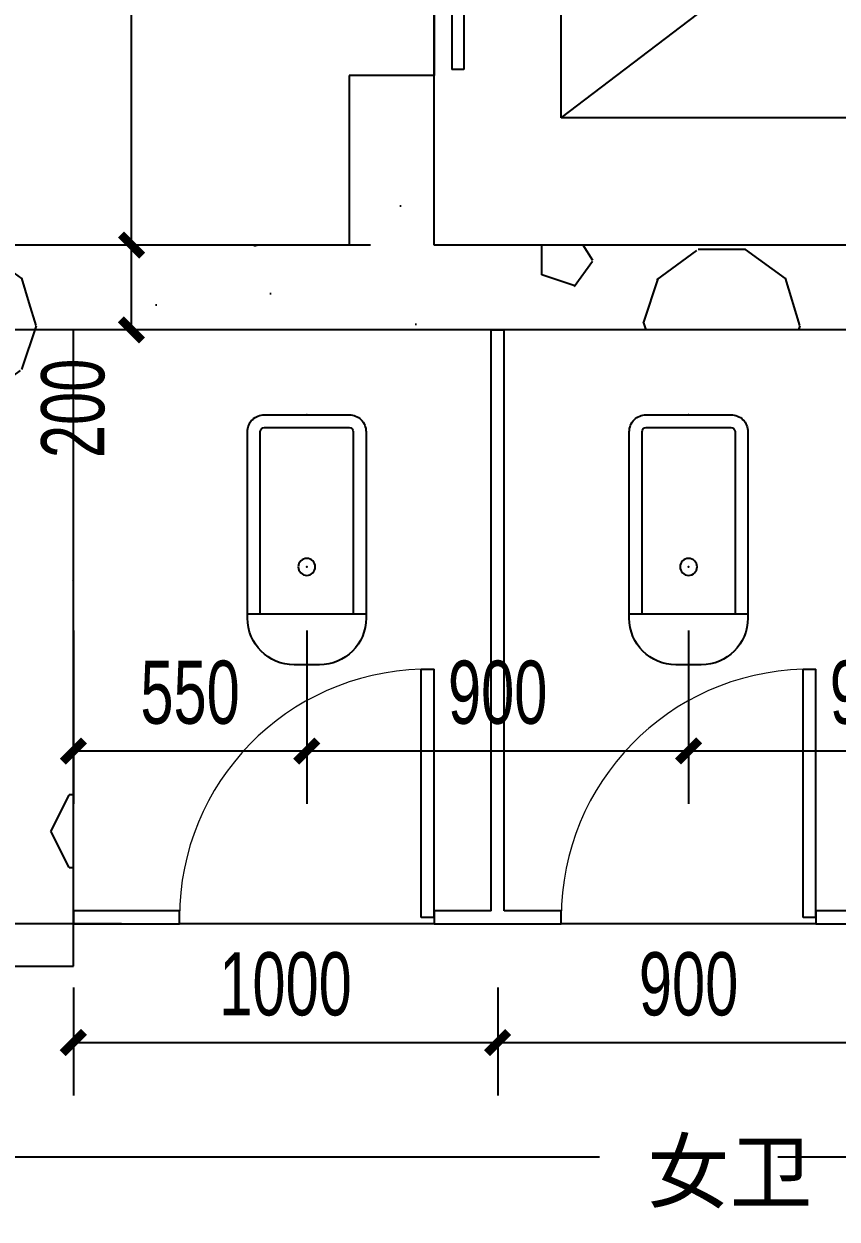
# Model space of a CAD drawing. Extents: x -26219 to 315419, y -160410 to -120810.
# Drawn here: x 239074 to 240991, y -147996 to -145178 of the extents above; entities that cross this region are included whole.
import ezdxf
from ezdxf.xclip import XClip

# ---------------------------------------------------------------- set-up
doc = ezdxf.new("R2010")
doc.units = 0
doc.header["$LTSCALE"] = 1000
doc.header["$MEASUREMENT"] = 0
doc.header["$XCLIPFRAME"] = 0
doc.linetypes.add('104-14# 核心筒$2$DOTE', pattern=[2.4200000000000004, 2, -0.2, 0.02, -0.2])
for name, color, linetype in [('01-标注_尺寸', 124, 'Continuous'), ('02-TEXT_标注', 130, 'Continuous'), ('104-14# 核心筒$0$A-E_电梯', 171, 'Continuous'), ('104-14# 核心筒$0$A-I_卫-洁具', 241, 'Continuous'), ('104-14# 核心筒$0$A-I_卫-隔断', 214, 'Continuous'), ('104-14# 核心筒$0$A_STR-砌块墙', 121, 'Continuous'), ('104-14# 核心筒$2$05-填充_天正', 26, 'Continuous'), ('104-14# 核心筒$2$A_AXIS-轴线', 36, '104-14# 核心筒$2$DOTE')]:
    doc.layers.add(name, color=color, linetype=linetype)
doc.styles.add('_TCH_DIM_T3', font='ros.shx', dxfattribs={"width": 0.7058823529411765, "bigfont": 'jd.shx'})
doc.styles.get("Standard").update_dxf_attribs({"font": 'STXIHEI_0.TTF'})
doc.dimstyles.new('_TCH_ARCH&&50', dxfattribs={"dimtxt": 148.75, "dimasz": 50, "dimexe": 125, "dimexo": 150, "dimgap": 63.12500000000001, "dimtad": 1, "dimdec": 0, "dimzin": 0, "dimdsep": 46, "dimtxsty": '_TCH_DIM_T3', "dimblk": 'ARCHTICK', "dimcen": 0.09, "dimclrt": 7, "dimazin": 2, "dimtfac": 1, "dimtdec": 0, "dimtix": 1, "dimtmove": 2, "dimatfit": 3, "dimfxl": 0, "dimtolj": 1, "dimtzin": 0, "dimarcsym": 0})
pattern_1 = [(0, (531, -549), (900, 1800), [0, -1800]), (0, (-522, -792), (900, 1800), [0, -1800]), (0, (63, -810), (900, 1800), [0, -1800]), (0, (702, -279), (900, 1800), [0, -1800]), (0, (-45, -900), (900, 1800), [0, -1800]), (0, (882, 855), (900, 1800), [0, -1800]), (0, (333.0000000000001, 711), (900, 1800), [0, -1800]), (0, (621, 486.0000000000001), (900, 1800), [0, -1800]), (0, (-846, 450), (900, 1800), [0, -1800]), (0, (36, 369), (900, 1800), [0, -1800]), (0, (-306, -90), (900, 1800), [0, -1800]), (0, (-288, -765), (900, 1800), [0, -1800]), (0, (387, -837), (900, 1800), [0, -1800]), (0, (882, -45), (900, 1800), [0, -1800]), (0, (-801, -324), (900, 1800), [0, -1800]), (0, (-648, -18), (900, 1800), [0, -1800]), (0, (54, -144), (900, 1800), [0, -1800]), (0, (-198, -405), (900, 1800), [0, -1800]), (0, (-341.9999999999999, 189), (900, 1800), [0, -1800]), (0, (-117, 864), (900, 1800), [0, -1800]), (0, (-729, -702), (900, 1800), [0, -1800]), (0, (261, 495), (900, 1800), [0, -1800]), (0, (-576, 522), (900, 1800), [0, -1800]), (0, (-720, 756), (900, 1800), [0, -1800]), (130.601294, (771.428574, 291.428568), (-4499.999950292954, 5400.0000236093), [79.024662, -33111.33300000001]), (18.4349488, (642.857148, 325.714284), (4499.999983404209, 1799.999986719667), [81.31572000000001, -11302.8837]), (90, (642.857148, 248.571432), (900.0000000000001, 1800), [77.14285199999999, -3522.85695]), (161.565051, (720, 222.857136), (-4500.000022657823, 1799.999865817234), [81.31572000000001, -11302.8837]), (53.1301023, (720, 222.857136), (900.0000017013604, 1799.99999914932), [85.71428999999999, -8914.285499999998]), (135, (788.571432, -694.28556), (-900.0001087984293, 1799.999878185604), [72.73098, -5018.4378]), (45, (685.714284, -694.28556), (899.999994247131, 1799.999992736902), [72.73098, -5018.4378]), (135, (737.1428579999999, -745.7142600000001), (-900.0001087984293, 1799.999878185604), [72.73098, -5018.4378]), (45, (737.1428579999999, -745.7142600000001), (899.999994247131, 1799.999992736902), [72.73098, -5018.4378]), (116.565051, (-77.14278, 514.285722), (-0.0001565789601976064, 3599.999902060561), [95.83147799999999, -1916.6295]), (180, (-119.99988, 599.999994), (-899.9999999999998, 1800), [102.857148, -1697.14275]), (63.43494880000001, (-265.7141999999999, 514.285722), (8.14843605922988e-06, 3599.999982559008), [95.83147799999999, -1916.6295]), (116.565051, (-222.8571, 428.571432), (-0.0001565789601976064, 3599.999902060561), [95.83147799999999, -1916.6295]), (0, (-222.8571, 428.571432), (900, 1800), [102.857148, -1697.14275]), (63.43494880000001, (-119.99988, 428.571432), (8.14843605922988e-06, 3599.999982559008), [95.83147799999999, -1916.6295]), (107.102728, (599.999994, -94.28562000000001), (-2699.999896777364, 9000.00001452043), [116.584038, -48848.7075]), (143.972626, (565.714278, 17.142858), (-17099.99978321427, 12599.999985739), [116.584038, -24366.06]), (180, (471.428568, 85.71428999999999), (-899.9999999999998, 1800), [111.428568, -1688.5713]), (36.02737329999999, (265.71429, 17.142858), (17099.99987362977, 12599.99986416658), [116.584038, -24366.06]), (71.5650511, (231.428574, -85.71419999999999), (2700.000013860985, 8999.99998450437), [108.420948, -11275.7784]), (107.102728, (265.71429, -197.14284), (-2699.999896777364, 9000.00001452043), [116.584038, -48848.7075]), (143.972626, (360, -265.7141999999999), (-17099.99978321427, 12599.999985739), [116.584038, -24366.06]), (0, (360, -265.7141999999999), (900, 1800), [111.428568, -1688.5713]), (36.02737329999999, (471.428568, -265.7141999999999), (17099.99987362977, 12599.99986416658), [116.584038, -24366.06]), (71.5650511, (565.714278, -197.14284), (2700.000013860985, 8999.99998450437), [108.420948, -11275.7784]), (150.255118, (617.1428520000001, 745.714278), (-2700.000006390409, 1799.999977695058), [69.10506, -14442.9588]), (90, (557.1428579999999, 711.42858), (900.0000000000001, 1800), [68.571432, -3531.42825]), (29.7448813, (557.1428579999999, 711.42858), (2700.000001590055, 1799.999991593464), [69.10506, -14442.9588]), (116.565051, (197.142858, -531.42858), (-0.0001565789601976064, 3599.999902060561), [95.83147799999999, -1916.6295]), (168.690067, (154.285722, -445.7142), (-8100.000006009299, 1799.999954832327), [87.41176200000001, -18269.0565]), (41.18592510000001, (0, -488.5713), (22499.99986367597, 19799.99982686525), [91.11553199999999, -38177.406]), (90, (0, -574.28568), (900.0000000000001, 1800), [85.71428999999999, -3514.2855]), (138.814074, (68.571432, -634.28562), (-22499.99960007064, 19800.0001261089), [91.11553199999999, -38177.406]), (16.6992442, (68.571432, -634.28562), (29699.99977654917, 8999.999905734196), [89.48835000000001, -37495.6125]), (60.9453959, (154.285722, -608.57136), (899.9999976116269, 1799.999984078114), [88.248258, -36976.0185]), (109.983106, (-557.14284, 222.857136), (-4500.000016949792, 12599.99996665506), [100.326006, -42036.59249999999]), (155.556045, (-591.4285199999999, 317.142864), (-11700.00004459817, 5399.999887808896), [103.568958, -43395.39449999999]), (24.4439547, (-779.99994, 317.142864), (11700.00000583643, 5399.999974027204), [103.568958, -43395.39449999999]), (70.01689340000001, (-814.28562, 222.857136), (4500.000013566429, 12599.99996874217), [100.326006, -42036.5925]), (109.983106, (-779.99994, 128.571426), (-4500.000016949792, 12599.99996665506), [100.326006, -42036.59249999999]), (160.016893, (-685.7141399999999, 94.28571), (-4500.000002644889, 1799.999918000023), [100.326006, -20968.1325]), (19.9831065, (-685.7141399999999, 94.28571), (4499.999975293225, 1799.999997144084), [100.326006, -20968.1325]), (70.01689340000001, (-591.4285199999999, 128.571426), (4500.000013566429, 12599.99996874217), [100.326006, -42036.5925]), (122.005383, (111.428568, 59.999994), (-900.0001207844099, 1799.999908112359), [80.862696, -16900.302]), (18.4349488, (-8.57142, 102.857148), (4499.999983404209, 1799.999986719667), [81.31572000000001, -11302.8837]), (90, (-8.57142, 25.714278), (900.0000000000001, 1800), [77.14285199999999, -3522.85695]), (161.565051, (68.571432, 0), (-4500.000022657823, 1799.999865817234), [81.31572000000001, -11302.8837]), (54.46232220000002, (68.571432, 0), (6299.999990871777, 8999.999986518196), [73.73421, -30894.6345]), (116.565051, (-411.42852, -377.14284), (-0.0001565789601976064, 3599.999902060561), [95.83147799999999, -1916.6295]), (180, (-454.28562, -291.42846), (-899.9999999999998, 1800), [94.28571, -1705.7142]), (59.0362434, (-599.9999399999999, -377.14284), (900.0000029295945, 1799.999991263332), [99.95918399999998, -20891.46599999999]), (120.963756, (-548.57142, -462.85704), (-900.0001229938932, 1799.999917339799), [99.959184, -20891.466]), (0, (-548.57142, -462.85704), (900, 1800), [94.28571, -1705.7142]), (63.43494880000001, (-454.28562, -462.85704), (8.14843605922988e-06, 3599.999982559008), [95.83147799999999, -1916.6295])]

# ---------------------------------------------------------------- blocks, each defined once
blk = doc.blocks.new('104-14# 核心筒$0$$lvtry$00000200')
at = {"color": 0}
for p, q in [((-109.7834388052506, -40.0000000100008, 1e-08), (-109.7834388052433, -469.6564289897615, 1e-08)), ((99.78343880524335, -30.0000000100008, 1e-08), (-99.78343880524335, -30.0000000100008, 1e-08)), ((109.7834388052361, -469.6564289897615, 1e-08), (109.7834388052361, -40.0000000100008, 1e-08))]:
    blk.add_line(p, q, dxfattribs=at)
at = {"color": 0, "elevation": 1e-08}
blk.add_lwpolyline([(99.78343880524335, -1.000080374069512e-08), (-99.78343880524335, -1.000080374069512e-08, 0.4142135623730951), (-139.7834388052433, -40.0000000100008), (-139.7834388052433, -479.6564289897615, 0.4142135623730951), (-29.78343880524335, -589.6564289897615), (29.78343880523607, -589.6564289897615, 0.4142135623730903), (139.7834388052361, -479.6564289897633), (139.7834388052361, -40.0000000100008, 0.4142135623730951)], format="xyb", close=True, dxfattribs=at)
blk.add_lwpolyline([(139.7834388052361, -469.6564289897615), (-139.7834388052433, -469.6564289897615)], dxfattribs=at)
at = {"color": 0}
blk.add_circle((0, -358.6146012114659, 1e-08), 20, dxfattribs=at)
for centre, start, end in [((-99.78343880525063, -40.0000000100008, 1e-08), 90, 180), ((99.78343880523607, -40.0000000100008, 1e-08), 0, 90)]:
    blk.add_arc(centre, 10, start, end, dxfattribs=at)
for p in [(0, 0), (0, -358.6146012114659, 1e-08)]:
    blk.add_point(p, dxfattribs=at)
blk = doc.blocks.new('104-14# 核心筒$0$hgfasg')
at = {"yscale": -1}
blk.add_blockref('104-14# 核心筒$0$$lvtry$00000200', (0, 200), dxfattribs=at)
blk = doc.blocks.new('104-14# 核心筒$0$wrert')
for p, q in [((300.0000000001164, 200.0000000001637), (1900.000000000116, 2300.000000000164)), ((300.0000000001164, 2300.000000000164), (1900.000000000116, 200.0000000001637)), ((2265.000000000116, 1890.120000000174), (2100.000000000175, 1890.120000000174)), ((2100.000000000175, 1890.120000000174), (2100.000000000175, 609.8800000001538)), ((2265.000000000116, 609.8800000001538), (2265.000000000116, 1890.120000000174)), ((2100.000000000175, 609.8800000001538), (2265.000000000116, 609.8800000001538))]:
    blk.add_line(p, q)
for points in [[(1.164153218269348e-10, 2600.000000000278), (2600.000000000175, 2600.000000000278), (2600.000000000175, -3.819877747446299e-11), (1.164153218269348e-10, -3.819877747446299e-11)], [(300.0000000001164, 2300.000000000164), (1900.000000000116, 2300.000000000164), (1900.000000000116, 200.0000000001637), (300.0000000001164, 200.0000000001637), (300.0000000001164, 2300.000000000164)]]:
    blk.add_lwpolyline(points, close=True)
blk = doc.blocks.new('104-14# 核心筒$0$$DorLib2D$00000128')
at = {"color": 0}
for points in [[(-0.4908619199486566, 0.8502355865689708), (-0.4908619199486566, 0.7099191849998476)], [(0.04913808004857856, 0.850235586568985), (-0.4908619199486566, 0.8502355865689708)], [(0.04913808004857856, 0.850235586568985), (0.04913808004857856, 0.7099191849998476)], [(0.04913808004857856, 0.7099191849998476), (-0.4908619199486566, 0.7099191849998476)], [(0.5131984191175434, 0.709919184999876), (-0.02680158088332973, 0.7099191849998476)], [(-0.02680158088332973, 0.7099191849998476), (-0.02680158088332973, 0.5696027834307387)], [(0.5131984191175434, 0.709919184999876), (0.5131984191175434, 0.5696027834307529)], [(0.5131984191175434, 0.5696027834307529), (-0.02680158088332973, 0.5696027834307387)], [(0.5, 0.4999999999999716), (-0.5, 0.4999999999999289)]]:
    blk.add_lwpolyline(points, dxfattribs=at)
blk = doc.blocks.new('104-14# 核心筒$0$$DorLib2D$00000001')
for p, q in [((0.45, 0.9750000000000001), (0.5000000000000002, 0.9750000000000001)), ((0.45, 0), (0.45, 0.9750000000000001)), ((0.5, 0), (0.5, 0.9750000000000001)), ((0.5, 0), (0.45, 0))]:
    blk.add_line(p, q)
at = {"lineweight": 13}
blk.add_arc((0.475, 0), 0.975, 91.4692835813538, 180, dxfattribs=at)
blk = doc.blocks.new('104-14# 核心筒')
at = {"layer": '104-14# 核心筒$2$05-填充_天正'}
h = blk.add_hatch(dxfattribs=at)
h.set_pattern_fill('加气混凝土', color=256, scale=150, style=0)
h.set_pattern_definition(pattern_1)
h.paths.add_polyline_path([(38450.0002970599, 13900.00020154222), (38450.00029705989, 14300.00040311026), (38250.00029705987, 14300.00040311026), (38250.00029705987, 13900.00020154222), (38350.00029705989, 13833.33353487556)])
h = blk.add_hatch(dxfattribs=at)
h.set_pattern_fill('加气混凝土', color=256, scale=150, style=0)
h.set_pattern_definition(pattern_1)
h.paths.add_polyline_path([(37499.99999999994, 13766.66686820891), (37499.99999999994, 13900.00020154222), (35399.99999999995, 13900.00020154229), (35599.99999999999, 13700.00020154228), (37399.99999999995, 13700.00020154222)])
h = blk.add_hatch(dxfattribs=at)
h.set_pattern_fill('加气混凝土', color=256, scale=150, style=0)
h.set_pattern_definition(pattern_1)
h.paths.add_polyline_path([(38350.00029705989, 13833.33353487555), (38250.00029705987, 13900.00020154222), (37499.99999999994, 13900.00020154222), (37499.99999999994, 13766.66686820891), (37599.99999999993, 13700.00020154227), (38350.00029705989, 13700.00020154222)])
h = blk.add_hatch(dxfattribs=at)
h.set_pattern_fill('加气混凝土', color=256, scale=150, style=0)
h.set_pattern_definition(pattern_1)
h.paths.add_polyline_path([(41300.00000000009, 13833.33353487552), (41200.00000000009, 13900.00020154217), (38450.0002970599, 13900.00020154222), (38350.00029705989, 13833.33353487555), (38350.00029705989, 13700.00020154222), (41300.00000000009, 13700.00020154217)])
h = blk.add_hatch(dxfattribs=at)
h.set_pattern_fill('加气混凝土', color=256, scale=150, style=0)
h.set_pattern_definition(pattern_1)
h.paths.add_polyline_path([(37466.66666666659, 12900.0002014751), (37599.99999999991, 12900.0002014751), (37599.99999999993, 13700.00020154227), (37499.99999999994, 13766.66686820891), (37399.99999999995, 13700.00020154222), (37399.99999999992, 13000.00020147509)])
h = blk.add_hatch(dxfattribs=at)
h.set_pattern_fill('加气混凝土', color=256, scale=150, style=0)
h.set_pattern_definition(pattern_1)
h.paths.add_polyline_path([(37599.99999999991, 12200.00020147616), (37599.99999999991, 12900.00020147511), (37466.66666666659, 12900.0002014751), (37399.99999999995, 12800.00020147511), (37399.99999999991, 12200.00020147616)])
at = {"layer": '104-14# 核心筒$0$A-I_卫-隔断'}
for p, q in [((38584.99999999779, 12330.00020147649), (38584.99999999776, 13700.00020147651)), ((38584.99999999776, 13700.00020147651), (38614.99999999776, 13700.00020147651)), ((38614.99999999774, 12330.00020147652), (38614.99999999776, 13700.00020147651)), ((37849.99999989122, 12330.00020147652), (37599.99999999991, 12330.00020147651)), ((37599.99999999991, 12330.00020147651), (37599.99999999991, 12300.00020147651)), ((37849.99999989122, 12300.00020147654), (37849.99999989122, 12330.00020147652)), ((38584.99999999779, 12330.00020147649), (38449.99999989122, 12330.0002014765)), ((38449.99999989122, 12330.0002014765), (38449.99999989122, 12300.00020147654)), ((38749.99999988924, 12330.00020147651), (38614.99999999774, 12330.00020147652)), ((38749.99999988923, 12300.00020147652), (38749.99999988924, 12330.00020147651)), ((39484.99999999774, 12330.00020147652), (39349.99999988874, 12330.00020147651)), ((39349.99999988874, 12330.00020147651), (39349.99999988874, 12300.00020147652)), ((37599.99999999991, 12300.00020147651), (37849.99999989122, 12300.00020147654)), ((38449.99999989101, 12300.00020147651), (37849.99999989101, 12300.00020147651)), ((38449.99999989122, 12300.00020147654), (38599.99999999776, 12300.00020147651)), ((38599.99999999566, 12300.00020147651), (38749.99999988923, 12300.00020147652)), ((39349.99999988892, 12300.00020147651), (38749.99999988892, 12300.00020147651)), ((39349.99999988874, 12300.00020147652), (39499.99999999776, 12300.00020147651))]:
    blk.add_line(p, q, dxfattribs=at)
at = {"layer": '104-14# 核心筒$0$A_STR-砌块墙'}
for p, q in [((38450.00029705989, 14300.00040311026), (38250.00029705987, 14300.00040311026)), ((38250.00029705987, 14300.00040311026), (38250.00029705987, 13900.00020154222)), ((38450.0002970599, 13900.00020154222), (38450.00029705989, 14300.00040311026)), ((37499.99999999994, 13900.00020154222), (35399.99999999995, 13900.00020154229)), ((38250.00029705987, 13900.00020154222), (37499.99999999994, 13900.00020154222)), ((41200.00000000009, 13900.00020154217), (38450.0002970599, 13900.00020154222)), ((37599.99999999991, 12900.0002014751), (37599.99999999993, 13700.00020154227)), ((38350.00029705989, 13700.00020154222), (37599.99999999993, 13700.00020154227)), ((41300.00000000009, 13700.00020154217), (38350.00029705989, 13700.00020154222)), ((37599.99999999991, 12200.00020147616), (37599.99999999991, 12900.00020147511)), ((37399.99999999991, 12200.00020147616), (37599.99999999991, 12200.00020147616))]:
    blk.add_line(p, q, dxfattribs=at)
at = {"layer": '104-14# 核心筒$2$A_AXIS-轴线'}
for p, q in [((-9370.123865286841, 105800), (120259.9219097959, 105800)), ((-24838.9698462474, 16700), (120259.921909796, 16700)), ((-24838.9698462474, 11750), (120259.921909796, 11750))]:
    blk.add_line(p, q, dxfattribs=at)
at = {"layer": '104-14# 核心筒$0$A-E_电梯', "rotation": 90}
blk.add_blockref('104-14# 核心筒$0$wrert', (41049.99999999997, 13900.00020154199), dxfattribs=at)
at = {"layer": '104-14# 核心筒$0$A-E_电梯', "xscale": 1500, "yscale": -200, "zscale": 200, "rotation": 89.9999999999988}
blk.add_blockref('104-14# 核心筒$0$$DorLib2D$00000128', (38350.00029705992, 15050.00040311023), dxfattribs=at)
at = {"layer": '104-14# 核心筒$0$A-I_卫-洁具', "ltscale": 0.1, "rotation": 180}
for p in [(38149.99999999997, 13700.00020147616), (39049.99999999776, 13700.00020147616)]:
    blk.add_blockref('104-14# 核心筒$0$hgfasg', p, dxfattribs=at)
at = {"layer": '104-14# 核心筒$0$A-I_卫-隔断', "xscale": -600, "yscale": -600, "zscale": 30, "rotation": 180}
for p in [(38149.99999989101, 12315.00020147651), (39049.99999988892, 12315.00020147651)]:
    blk.add_blockref('104-14# 核心筒$0$$DorLib2D$00000001', p, dxfattribs=at)
blk = doc.blocks.new('_ArchTick')
at = {"color": 0, "linetype": 'ByBlock', "const_width": 0.4}
blk.add_lwpolyline([(-0.5, -0.5), (0.5, 0.5)], dxfattribs=at)
blk = doc.blocks.new('*D835')
at = {"layer": '01-标注_尺寸', "color": 0, "lineweight": -2, "transparency": 16777216}
for p, q in [((240640.9535605037, -146608.5778403649), (240640.9535605037, -147017.6866801156)), ((241540.9535605037, -146608.5778403649), (241540.9535605037, -147017.6866801156)), ((240640.9535605037, -146892.6866801156), (241540.9535605037, -146892.6866801156))]:
    blk.add_line(p, q, dxfattribs=at)
at = {"layer": 'Defpoints', "color": 0, "transparency": 16777216}
for p in [(240640.9535605037, -146458.5778403649), (241540.9535605037, -146458.5778403649), (241540.9535605037, -146892.6866801156)]:
    blk.add_point(p, dxfattribs=at)
at = {"layer": '01-标注_尺寸', "color": 0, "lineweight": -2, "transparency": 16777216, "xscale": 50, "yscale": 50, "zscale": 50, "rotation": 180}
blk.add_blockref('_ArchTick', (240640.9535605037, -146892.6866801156), dxfattribs=at)
at = {"layer": '01-标注_尺寸', "color": 0, "lineweight": -2, "transparency": 16777216, "xscale": 50, "yscale": 50, "zscale": 50}
blk.add_blockref('_ArchTick', (241540.9535605037, -146892.6866801156), dxfattribs=at)
at = {"layer": '01-标注_尺寸', "color": 7, "transparency": 16777216, "insert": (241090.9535605037, -146755.1866801156), "char_height": 148.75, "attachment_point": 5, "style": '_TCH_DIM_T3'}
blk.add_mtext('\\A1;900', dxfattribs=at)
blk = doc.blocks.new('*D836')
at = {"layer": '01-标注_尺寸', "color": 0, "lineweight": -2, "transparency": 16777216}
for p, q in [((239740.9535605059, -146608.5778403649), (239740.9535605059, -147017.6866801156)), ((240640.9535605037, -146608.5778403649), (240640.9535605037, -147017.6866801156)), ((239740.9535605059, -146892.6866801156), (240640.9535605037, -146892.6866801156))]:
    blk.add_line(p, q, dxfattribs=at)
at = {"layer": 'Defpoints', "color": 0, "transparency": 16777216}
for p in [(239740.9535605059, -146458.5778403649), (240640.9535605037, -146458.5778403649), (240640.9535605037, -146892.6866801156)]:
    blk.add_point(p, dxfattribs=at)
at = {"layer": '01-标注_尺寸', "color": 0, "lineweight": -2, "transparency": 16777216, "xscale": 50, "yscale": 50, "zscale": 50, "rotation": 180}
blk.add_blockref('_ArchTick', (239740.9535605059, -146892.6866801156), dxfattribs=at)
at = {"layer": '01-标注_尺寸', "color": 0, "lineweight": -2, "transparency": 16777216, "xscale": 50, "yscale": 50, "zscale": 50}
blk.add_blockref('_ArchTick', (240640.9535605037, -146892.6866801156), dxfattribs=at)
at = {"layer": '01-标注_尺寸', "color": 7, "transparency": 16777216, "insert": (240190.9535605048, -146755.1866801156), "char_height": 148.75, "attachment_point": 5, "style": '_TCH_DIM_T3'}
blk.add_mtext('\\A1;900', dxfattribs=at)
blk = doc.blocks.new('*D837')
at = {"layer": '01-标注_尺寸', "color": 0, "lineweight": -2, "transparency": 16777216}
for p, q in [((239190.9535605059, -146608.5778403649), (239190.9535605059, -147017.6866801156)), ((239740.9535605059, -146608.5778403649), (239740.9535605059, -147017.6866801156)), ((239190.9535605059, -146892.6866801156), (239740.9535605059, -146892.6866801156))]:
    blk.add_line(p, q, dxfattribs=at)
at = {"layer": 'Defpoints', "color": 0, "transparency": 16777216}
for p in [(239190.9535605059, -146458.5778403649), (239740.9535605059, -146458.5778403649), (239740.9535605059, -146892.6866801156)]:
    blk.add_point(p, dxfattribs=at)
at = {"layer": '01-标注_尺寸', "color": 0, "lineweight": -2, "transparency": 16777216, "xscale": 50, "yscale": 50, "zscale": 50, "rotation": 180}
blk.add_blockref('_ArchTick', (239190.9535605059, -146892.6866801156), dxfattribs=at)
at = {"layer": '01-标注_尺寸', "color": 0, "lineweight": -2, "transparency": 16777216, "xscale": 50, "yscale": 50, "zscale": 50}
blk.add_blockref('_ArchTick', (239740.9535605059, -146892.6866801156), dxfattribs=at)
at = {"layer": '01-标注_尺寸', "color": 7, "transparency": 16777216, "insert": (239465.9535605059, -146755.1866801156), "char_height": 148.75, "attachment_point": 5, "style": '_TCH_DIM_T3'}
blk.add_mtext('\\A1;550', dxfattribs=at)
blk = doc.blocks.new('*D989')
at = {"layer": '01-标注_尺寸', "color": 0, "lineweight": -2, "transparency": 16777216}
for p, q in [((239304.3816998329, -145699.9632390875), (238750.3660860897, -145699.9632390875)), ((238875.3660860897, -145899.9632390874), (238875.3660860897, -145699.9632390875)), ((239304.3816998328, -145899.9632390874), (238750.3660860897, -145899.9632390874))]:
    blk.add_line(p, q, dxfattribs=at)
at = {"layer": 'Defpoints', "color": 0, "transparency": 16777216}
for p in [(238875.3660860897, -145699.9632390875), (239454.3816998329, -145699.9632390875), (239454.3816998328, -145899.9632390874)]:
    blk.add_point(p, dxfattribs=at)
at = {"layer": '01-标注_尺寸', "color": 0, "lineweight": -2, "transparency": 16777216, "xscale": 50, "yscale": 50, "zscale": 50}
for p, rotation in [((238875.3660860897, -145699.9632390875), 90), ((238875.3660860897, -145899.9632390874), 270)]:
    blk.add_blockref('_ArchTick', p, dxfattribs=dict(at, rotation=rotation))
at = {"layer": '01-标注_尺寸', "color": 7, "transparency": 16777216, "insert": (238562.8660860897, -145799.9632390872), "char_height": 148.75, "attachment_point": 5, "rotation": 90, "style": '_TCH_DIM_T3'}
blk.add_mtext('\\A1;200', dxfattribs=at)
blk = doc.blocks.new('*D990')
at = {"layer": '01-标注_尺寸', "color": 0, "lineweight": -2, "transparency": 16777216}
for p, q in [((239304.3816998328, -145899.9632390874), (238750.3660860895, -145899.9632390874)), ((238875.3660860895, -147299.9632391532), (238875.3660860895, -145899.9632390874)), ((239304.3816998324, -147299.9632391532), (238750.3660860895, -147299.9632391532))]:
    blk.add_line(p, q, dxfattribs=at)
at = {"layer": 'Defpoints', "color": 0, "transparency": 16777216}
for p in [(238875.3660860895, -145899.9632390874), (239454.3816998328, -145899.9632390874), (239454.3816998324, -147299.9632391532)]:
    blk.add_point(p, dxfattribs=at)
at = {"layer": '01-标注_尺寸', "color": 0, "lineweight": -2, "transparency": 16777216, "xscale": 50, "yscale": 50, "zscale": 50}
for p, rotation in [((238875.3660860895, -145899.9632390874), 90), ((238875.3660860895, -147299.9632391532), 270)]:
    blk.add_blockref('_ArchTick', p, dxfattribs=dict(at, rotation=rotation))
at = {"layer": '01-标注_尺寸', "color": 7, "transparency": 16777216, "insert": (238737.8660860895, -146599.9632391203), "char_height": 148.75, "attachment_point": 5, "rotation": 90, "style": '_TCH_DIM_T3'}
blk.add_mtext('\\A1;1400', dxfattribs=at)
blk = doc.blocks.new('*D991')
at = {"layer": '01-标注_尺寸', "color": 0, "lineweight": -2, "transparency": 16777216}
for p, q in [((239304.3816998324, -147299.9632391532), (238750.3660860891, -147299.9632391532)), ((238875.3660860891, -148449.9632390879), (238875.3660860891, -147299.9632391532)), ((239304.381699832, -148449.9632390879), (238750.3660860891, -148449.9632390879))]:
    blk.add_line(p, q, dxfattribs=at)
at = {"layer": 'Defpoints', "color": 0, "transparency": 16777216}
for p in [(238875.3660860891, -147299.9632391532), (239454.3816998324, -147299.9632391532), (239454.381699832, -148449.9632390879)]:
    blk.add_point(p, dxfattribs=at)
at = {"layer": '01-标注_尺寸', "color": 0, "lineweight": -2, "transparency": 16777216, "xscale": 50, "yscale": 50, "zscale": 50}
for p, rotation in [((238875.3660860891, -147299.9632391532), 90), ((238875.3660860891, -148449.9632390879), 270)]:
    blk.add_blockref('_ArchTick', p, dxfattribs=dict(at, rotation=rotation))
at = {"layer": '01-标注_尺寸', "color": 7, "transparency": 16777216, "insert": (238737.8660860891, -147874.9632391205), "char_height": 148.75, "attachment_point": 5, "rotation": 90, "style": '_TCH_DIM_T3'}
blk.add_mtext('\\A1;1150', dxfattribs=at)
blk = doc.blocks.new('*D1005')
at = {"layer": '01-标注_尺寸', "color": 0, "lineweight": -2, "transparency": 16777216}
for p, q in [((239890.9538575659, -145699.9632390873), (239202.9201470249, -145699.9632390873)), ((239327.9201470249, -145899.9632391534), (239327.9201470249, -145699.9632390873)), ((239890.9538575659, -145899.9632391534), (239202.9201470249, -145899.9632391534))]:
    blk.add_line(p, q, dxfattribs=at)
at = {"layer": 'Defpoints', "color": 0, "transparency": 16777216}
for p in [(239327.9201470249, -145699.9632390873), (240040.9538575659, -145699.9632390873), (240040.9538575659, -145899.9632391534)]:
    blk.add_point(p, dxfattribs=at)
at = {"layer": '01-标注_尺寸', "color": 0, "lineweight": -2, "transparency": 16777216, "xscale": 50, "yscale": 50, "zscale": 50}
for p, rotation in [((239327.9201470249, -145699.9632390873), 90), ((239327.9201470249, -145899.9632391534), 270)]:
    blk.add_blockref('_ArchTick', p, dxfattribs=dict(at, rotation=rotation))
at = {"layer": '01-标注_尺寸', "color": 7, "transparency": 16777216, "insert": (239190.4201470249, -146084.9632391534), "char_height": 148.75, "attachment_point": 5, "rotation": 90, "style": '_TCH_DIM_T3'}
blk.add_mtext('\\A1;200', dxfattribs=at)
blk = doc.blocks.new('*D1006')
at = {"layer": '01-标注_尺寸', "color": 0, "lineweight": -2, "transparency": 16777216}
for p, q in [((239890.9538575659, -143099.9632390873), (239202.9201470249, -143099.9632390873)), ((239327.9201470249, -145699.9632390873), (239327.9201470249, -143099.9632390873)), ((239890.9538575659, -145699.9632390873), (239202.9201470249, -145699.9632390873))]:
    blk.add_line(p, q, dxfattribs=at)
at = {"layer": 'Defpoints', "color": 0, "transparency": 16777216}
for p in [(239327.9201470249, -143099.9632390873), (240040.9538575659, -143099.9632390873), (240040.9538575659, -145699.9632390873)]:
    blk.add_point(p, dxfattribs=at)
at = {"layer": '01-标注_尺寸', "color": 0, "lineweight": -2, "transparency": 16777216, "xscale": 50, "yscale": 50, "zscale": 50}
for p, rotation in [((239327.9201470249, -143099.9632390873), 90), ((239327.9201470249, -145699.9632390873), 270)]:
    blk.add_blockref('_ArchTick', p, dxfattribs=dict(at, rotation=rotation))
at = {"layer": '01-标注_尺寸', "color": 7, "transparency": 16777216, "insert": (239190.4201470249, -144399.9632390873), "char_height": 148.75, "attachment_point": 5, "rotation": 90, "style": '_TCH_DIM_T3'}
blk.add_mtext('\\A1;2600', dxfattribs=at)
blk = doc.blocks.new('*D1545')
at = {"layer": '01-标注_尺寸', "color": 0, "lineweight": -2, "transparency": 16777216}
for p, q in [((239190.9535605058, -147449.963239153), (239190.9535605058, -147705.1971442479)), ((240190.9535605016, -147449.963239153), (240190.9535605016, -147705.1971442479)), ((239190.9535605058, -147580.1971442479), (240190.9535605016, -147580.1971442479))]:
    blk.add_line(p, q, dxfattribs=at)
at = {"layer": 'Defpoints', "color": 0, "transparency": 16777216}
for p in [(239190.9535605058, -147299.963239153), (240190.9535605016, -147299.963239153), (240190.9535605016, -147580.1971442479)]:
    blk.add_point(p, dxfattribs=at)
at = {"layer": '01-标注_尺寸', "color": 0, "lineweight": -2, "transparency": 16777216, "xscale": 50, "yscale": 50, "zscale": 50, "rotation": 180}
blk.add_blockref('_ArchTick', (239190.9535605058, -147580.1971442479), dxfattribs=at)
at = {"layer": '01-标注_尺寸', "color": 0, "lineweight": -2, "transparency": 16777216, "xscale": 50, "yscale": 50, "zscale": 50}
blk.add_blockref('_ArchTick', (240190.9535605016, -147580.1971442479), dxfattribs=at)
at = {"layer": '01-标注_尺寸', "color": 7, "transparency": 16777216, "insert": (239690.9535605037, -147442.6971442479), "char_height": 148.75, "attachment_point": 5, "style": '_TCH_DIM_T3'}
blk.add_mtext('\\A1;1000', dxfattribs=at)
blk = doc.blocks.new('*D1546')
at = {"layer": '01-标注_尺寸', "color": 0, "lineweight": -2, "transparency": 16777216}
for p, q in [((240190.9535605016, -147449.963239153), (240190.9535605016, -147705.1971442479)), ((241090.9535605037, -147449.963239153), (241090.9535605037, -147705.1971442479)), ((240190.9535605016, -147580.1971442479), (241090.9535605037, -147580.1971442479))]:
    blk.add_line(p, q, dxfattribs=at)
at = {"layer": 'Defpoints', "color": 0, "transparency": 16777216}
for p in [(240190.9535605016, -147299.963239153), (241090.9535605037, -147299.963239153), (241090.9535605037, -147580.1971442479)]:
    blk.add_point(p, dxfattribs=at)
at = {"layer": '01-标注_尺寸', "color": 0, "lineweight": -2, "transparency": 16777216, "xscale": 50, "yscale": 50, "zscale": 50, "rotation": 180}
blk.add_blockref('_ArchTick', (240190.9535605016, -147580.1971442479), dxfattribs=at)
at = {"layer": '01-标注_尺寸', "color": 0, "lineweight": -2, "transparency": 16777216, "xscale": 50, "yscale": 50, "zscale": 50}
blk.add_blockref('_ArchTick', (241090.9535605037, -147580.1971442479), dxfattribs=at)
at = {"layer": '01-标注_尺寸', "color": 7, "transparency": 16777216, "insert": (240640.9535605026, -147442.6971442479), "char_height": 148.75, "attachment_point": 5, "style": '_TCH_DIM_T3'}
blk.add_mtext('\\A1;900', dxfattribs=at)

msp = doc.modelspace()

# ---------------------------------------------------------------- block references
ref = msp.add_blockref('104-14# 核心筒', (201590.9535605059, -159599.9634406295))
XClip(ref).set_block_clipping_path([(32000, 6700), (42400, 18198.739078339102)])
ref = msp.add_blockref('104-14# 核心筒', (150625.9525820055, -164549.96344063))
XClip(ref).set_block_clipping_path([(94550.00000000244, 12139.80278405681), (105750.00001139287, 22499.999987515897)])
ref = msp.add_blockref('104-14# 核心筒', (162825.2942255405, -253649.9634406295))
XClip(ref).set_block_clipping_path([(94442.28794676415, 101022.62747298156), (105150.00001139287, 111550.00000000001)])

# ---------------------------------------------------------------- texts
at = {"layer": '02-TEXT_标注'}
msp.add_text('女卫', height=142.7128820960698, dxfattribs=at).set_placement((240543.3451278001, -147955.9837114569))

# ---------------------------------------------------------------- dimensions: what is measured, and where the dimension line sits
at = {"layer": '01-标注_尺寸'}
for p1, p2, distance, picture, middle in [((240040.9538575659, -145699.9632390873), (240040.9538575659, -143099.9632390873), 713.0337105409999, '*D1006', (239190.4201470249, -144399.9632390873)), ((239454.3816998324, -147299.9632391532), (239454.3816998328, -145899.9632390874), 579.0156137433078, '*D990', (238737.8660860895, -146599.9632391203)), ((239190.9535605059, -146458.5778403649), (239740.9535605059, -146458.5778403649), -434.1088397507265, '*D837', (239465.9535605059, -146755.1866801156)), ((239740.9535605059, -146458.5778403649), (240640.9535605037, -146458.5778403649), -434.1088397507265, '*D836', (240190.9535605048, -146755.1866801156)), ((240640.9535605037, -146458.5778403649), (241540.9535605037, -146458.5778403649), -434.1088397507265, '*D835', (241090.9535605037, -146755.1866801156)), ((239454.381699832, -148449.9632390879), (239454.3816998324, -147299.9632391532), 579.0156137432787, '*D991', (238737.8660860891, -147874.9632391205)), ((239190.9535605058, -147299.963239153), (240190.9535605016, -147299.963239153), -280.23390509490855, '*D1545', (239690.9535605037, -147442.6971442479)), ((240190.9535605016, -147299.963239153), (241090.9535605037, -147299.963239153), -280.23390509490855, '*D1546', (240640.9535605026, -147442.6971442479))]:
    dim = msp.add_aligned_dim(p1=p1, p2=p2, distance=distance, dimstyle='_TCH_ARCH&&50', dxfattribs=at)
    dim.commit()
    dim.dimension.update_dxf_attribs({"geometry": picture, "text_midpoint": middle})
for base, p1, p2, angle, picture, middle in [((238875.3660860897, -145699.9632390875), (239454.3816998328, -145899.9632390874), (239454.3816998329, -145699.9632390875), 89.99999999996666, '*D989', (238562.8660860897, -145799.9632390872)), ((239327.9201470249, -145699.9632390873), (240040.9538575659, -145899.9632391534), (240040.9538575659, -145699.9632390873), 90, '*D1005', (239190.4201470249, -146084.9632391534))]:
    dim = msp.add_linear_dim(base=base, p1=p1, p2=p2, angle=angle, dimstyle='_TCH_ARCH&&50', dxfattribs=at)
    dim.commit()
    dim.dimension.update_dxf_attribs({"geometry": picture, "text_midpoint": middle, "dimtype": 161})

doc.saveas('drawing.dxf')
